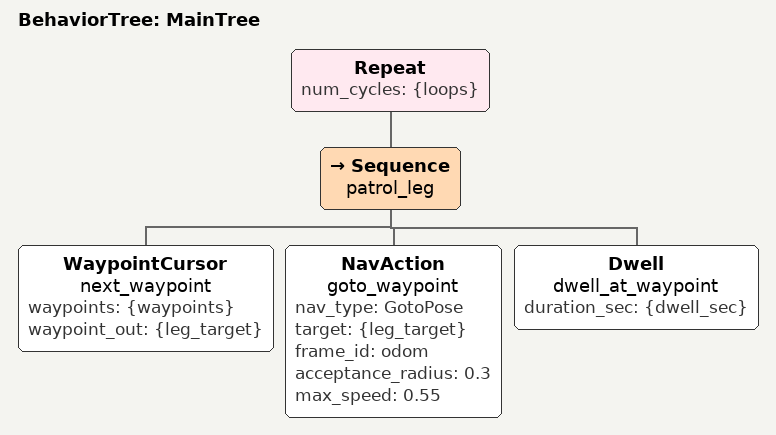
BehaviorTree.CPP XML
<?xml version="1.0"?>
<root main_tree_to_execute="MainTree">
  <BehaviorTree ID="MainTree">
    <Repeat num_cycles="{loops}">
      <Sequence name="patrol_leg">
        <WaypointCursor name="next_waypoint" waypoints="{waypoints}" waypoint_out="{leg_target}"/>
        <NavAction name="goto_waypoint" nav_type="GotoPose" target="{leg_target}"
                   frame_id="odom" acceptance_radius="0.3" max_speed="0.55"/>
        <Dwell name="dwell_at_waypoint" duration_sec="{dwell_sec}"/>
      </Sequence>
    </Repeat>
  </BehaviorTree>
</root>
